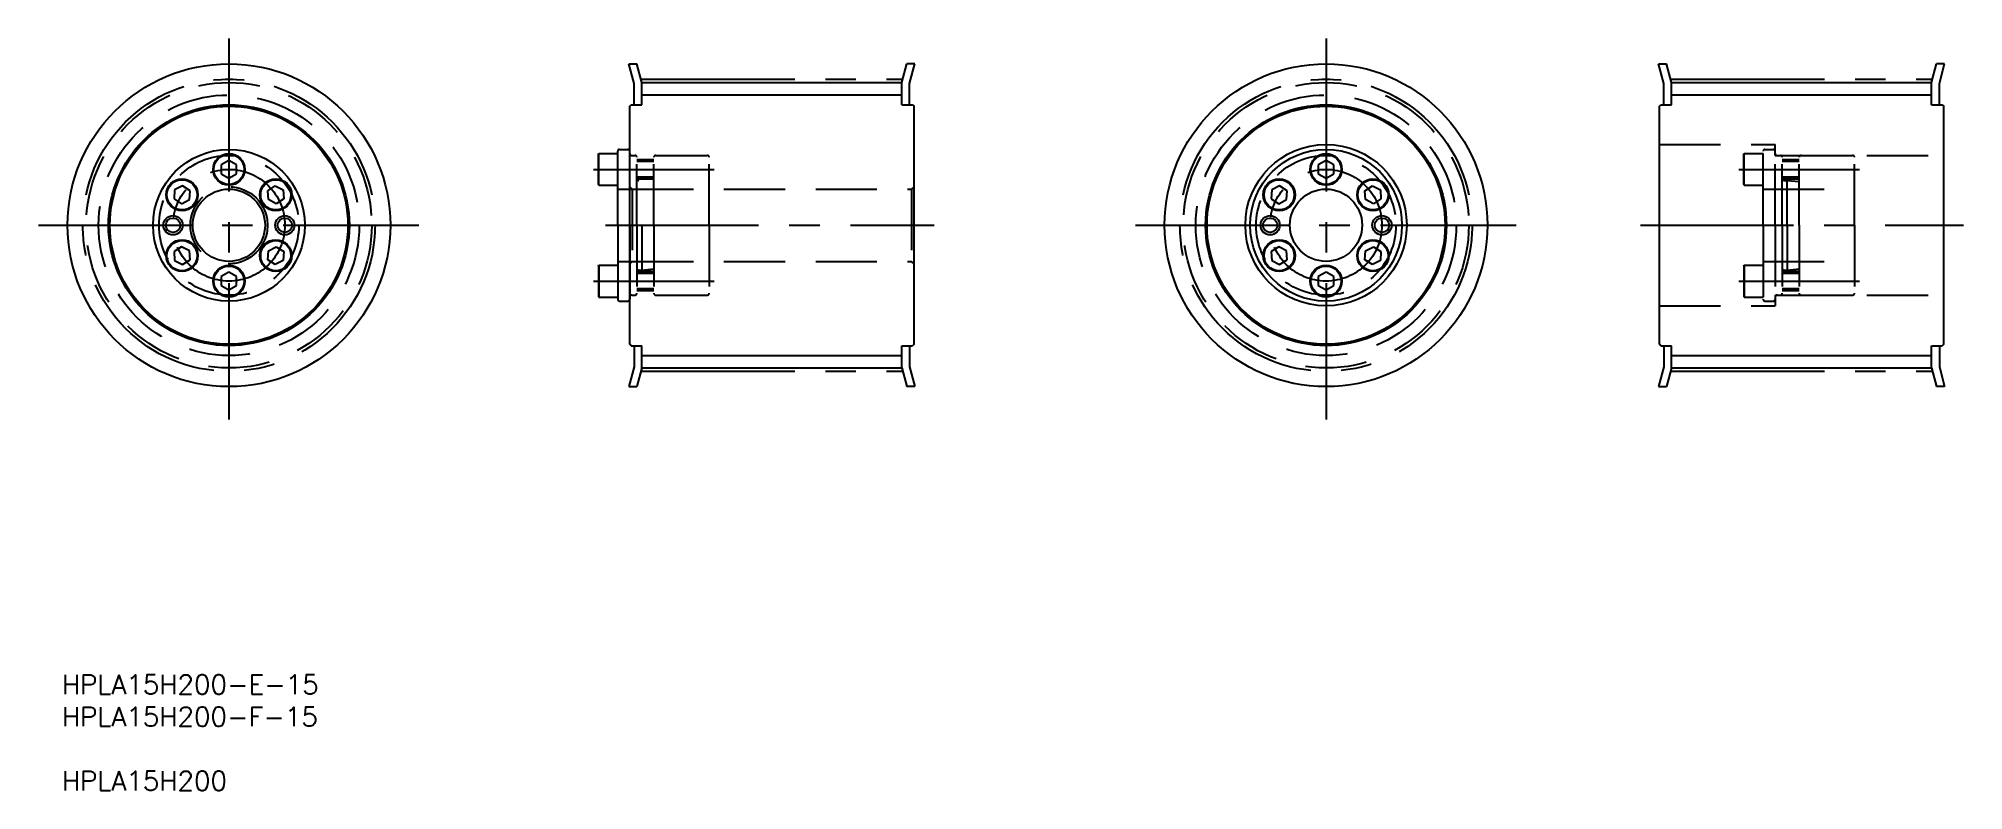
# Model space of a CAD drawing. Extents: x 10 to 410, y -15 to 141.
import ezdxf

# ---------------------------------------------------------------- set-up
doc = ezdxf.new("R2010")
doc.units = 0
doc.linetypes.add('CENTER', pattern=[50.8, 31.75, -6.35, 6.35, -6.35])
doc.linetypes.add('DASHED', pattern=[19.05, 12.7, -6.35])
doc.layers.get('0').update_dxf_attribs({"linetype": 'CONTINUOUS'})
doc.layers.add('CENTER', color=1, linetype='CENTER')
doc.styles.add('MISUMI', font='txt.shx')

# ---------------------------------------------------------------- blocks, each defined once
blk = doc.blocks.new('*U5')
at = {"color": 7, "linetype": 'CONTINUOUS', "style": 'MISUMI'}
for s, p in [('HPLA15H200-E-15', (15.05, 4.8)), ('HPLA15H200-F-15', (15.05, -1.87)), ('HPLA15H200', (15.05, -15.2))]:
    blk.add_text(s, height=4, dxfattribs=at).set_placement(p)

msp = doc.modelspace()

# ---------------------------------------------------------------- linework, layer by layer
at = {"color": 7, "linetype": 'CONTINUOUS'}
for p, q in [((132.73, 135.64), (134.39, 135.64)), ((133.82, 131.57), (132.73, 135.64)), ((135.42, 131.78), (134.39, 135.64)), ((189.42, 131.78), (190.46, 135.64)), ((192.12, 135.64), (190.46, 135.64)), ((191.02, 131.57), (192.12, 135.64)), ((346.44, 135.64), (348.1, 135.64)), ((347.54, 131.57), (346.44, 135.64)), ((349.14, 131.78), (348.1, 135.64)), ((403.14, 131.78), (404.17, 135.64)), ((405.83, 135.64), (404.17, 135.64)), ((404.74, 131.57), (405.83, 135.64)), ((133.82, 127.14), (133.82, 131.57)), ((135.42, 131.78), (189.42, 131.78)), ((135.42, 127.14), (135.42, 131.78)), ((189.42, 127.14), (189.42, 131.78)), ((191.02, 127.14), (191.02, 131.57)), ((347.54, 127.14), (347.54, 131.57)), ((349.14, 131.78), (403.14, 131.78)), ((349.14, 127.14), (349.14, 131.78)), ((403.14, 127.14), (403.14, 131.78)), ((404.74, 127.14), (404.74, 131.57)), ((132.92, 126.84), (133.22, 127.14)), ((132.92, 77.44), (132.92, 126.84)), ((133.22, 127.14), (135.42, 127.14)), ((189.42, 127.14), (191.62, 127.14)), ((191.62, 127.14), (191.92, 126.84)), ((191.92, 77.44), (191.92, 126.84)), ((191.92, 124.64), (191.92, 126.84)), ((346.64, 126.84), (346.94, 127.14)), ((346.64, 77.44), (346.64, 126.84)), ((346.94, 127.14), (349.14, 127.14)), ((403.14, 127.14), (405.34, 127.14)), ((405.34, 127.14), (405.64, 126.84)), ((405.64, 77.44), (405.64, 126.84)), ((405.64, 124.64), (405.64, 126.84)), ((126.42, 116.88), (126.52, 117.04)), ((126.42, 110.61), (126.42, 116.88)), ((126.52, 110.44), (126.52, 117.04)), ((126.52, 117.04), (130.42, 117.04)), ((130.42, 102.14), (130.42, 117.49)), ((130.42, 110.44), (130.42, 117.04)), ((130.82, 117.89), (132.52, 117.89)), ((132.92, 102.14), (132.92, 117.49)), ((49.73, 115.59), (48.13, 114.67)), ((48.13, 114.67), (48.13, 112.82)), ((48.13, 112.82), (49.73, 111.9)), ((51.33, 114.67), (49.73, 115.59)), ((49.73, 111.9), (51.33, 112.82)), ((50.53, 115.13), (50.53, 115.13)), ((50.93, 114.9), (50.93, 114.9)), ((51.33, 112.82), (51.33, 114.67)), ((130.42, 111.74), (130.42, 115.74)), ((277.44, 115.59), (275.84, 114.67)), ((275.84, 114.67), (275.84, 112.82)), ((275.84, 112.82), (277.44, 111.9)), ((279.04, 114.67), (277.44, 115.59)), ((277.44, 111.9), (279.04, 112.82)), ((278.24, 115.13), (278.24, 115.13)), ((278.64, 114.9), (278.64, 114.9)), ((279.04, 112.82), (279.04, 114.67)), ((38.45, 109.47), (38.35, 107.62)), ((40.1, 110.31), (38.45, 109.47)), ((41.65, 109.3), (40.1, 110.31)), ((41.55, 107.46), (41.65, 109.3)), ((57.81, 109.3), (59.36, 110.31)), ((57.91, 107.46), (57.81, 109.3)), ((59.36, 110.31), (61.01, 109.47)), ((61.01, 109.47), (61.1, 107.62)), ((126.42, 110.61), (126.52, 110.44)), ((126.52, 110.44), (130.42, 110.44)), ((266.16, 109.47), (266.06, 107.62)), ((267.81, 110.31), (266.16, 109.47)), ((269.36, 109.3), (267.81, 110.31)), ((269.26, 107.46), (269.36, 109.3)), ((285.52, 109.3), (287.07, 110.31)), ((285.62, 107.46), (285.52, 109.3)), ((287.07, 110.31), (288.72, 109.47)), ((288.72, 109.47), (288.81, 107.62)), ((38.35, 107.62), (39.9, 106.62)), ((39.9, 106.62), (41.55, 107.46)), ((59.55, 106.62), (57.91, 107.46)), ((61.1, 107.62), (59.55, 106.62)), ((266.06, 107.62), (267.61, 106.62)), ((267.61, 106.62), (269.26, 107.46)), ((287.26, 106.62), (285.62, 107.46)), ((288.81, 107.62), (287.26, 106.62)), ((130.42, 102.14), (130.42, 86.79)), ((132.92, 102.14), (132.92, 86.79)), ((39.9, 97.67), (38.35, 96.67)), ((38.35, 96.67), (38.45, 94.82)), ((41.55, 96.83), (39.9, 97.67)), ((41.65, 94.99), (41.55, 96.83)), ((57.81, 94.99), (57.91, 96.83)), ((57.91, 96.83), (59.55, 97.67)), ((59.55, 97.67), (61.1, 96.67)), ((61.1, 96.67), (61.01, 94.82)), ((267.61, 97.67), (266.06, 96.67)), ((266.06, 96.67), (266.16, 94.82)), ((269.26, 96.83), (267.61, 97.67)), ((269.36, 94.99), (269.26, 96.83)), ((285.52, 94.99), (285.62, 96.83)), ((285.62, 96.83), (287.26, 97.67)), ((287.26, 97.67), (288.81, 96.67)), ((288.81, 96.67), (288.72, 94.82)), ((38.45, 94.82), (40.1, 93.98)), ((40.1, 93.98), (41.65, 94.99)), ((49.73, 92.39), (48.13, 91.47)), ((51.33, 91.47), (49.73, 92.39)), ((59.36, 93.98), (57.81, 94.99)), ((61.01, 94.82), (59.36, 93.98)), ((126.42, 93.68), (126.52, 93.84)), ((126.42, 93.68), (126.42, 87.41)), ((126.52, 93.84), (130.42, 93.84)), ((126.52, 93.84), (126.52, 87.24)), ((130.42, 93.84), (130.42, 87.24)), ((130.42, 92.54), (130.42, 88.54)), ((266.16, 94.82), (267.81, 93.98)), ((267.81, 93.98), (269.36, 94.99)), ((277.44, 92.39), (275.84, 91.47)), ((279.04, 91.47), (277.44, 92.39)), ((287.07, 93.98), (285.52, 94.99)), ((288.72, 94.82), (287.07, 93.98)), ((48.13, 91.47), (48.13, 89.62)), ((48.13, 89.62), (49.73, 88.7)), ((49.73, 88.7), (51.33, 89.62)), ((51.33, 89.62), (51.33, 91.47)), ((275.84, 91.47), (275.84, 89.62)), ((275.84, 89.62), (277.44, 88.7)), ((277.44, 88.7), (279.04, 89.62)), ((279.04, 89.62), (279.04, 91.47)), ((126.42, 87.41), (126.52, 87.24)), ((126.52, 87.24), (130.42, 87.24)), ((130.82, 86.39), (132.52, 86.39)), ((133.22, 77.14), (132.92, 77.44)), ((133.22, 77.14), (135.42, 77.14)), ((133.82, 77.14), (133.82, 72.72)), ((135.42, 72.51), (135.42, 77.14)), ((189.42, 72.51), (189.42, 77.14)), ((189.42, 77.14), (191.62, 77.14)), ((191.02, 77.14), (191.02, 72.72)), ((191.92, 77.44), (191.62, 77.14)), ((191.92, 77.44), (191.92, 79.64)), ((346.94, 77.14), (346.64, 77.44)), ((346.94, 77.14), (349.14, 77.14)), ((347.54, 77.14), (347.54, 72.72)), ((349.14, 72.51), (349.14, 77.14)), ((403.14, 72.51), (403.14, 77.14)), ((403.14, 77.14), (405.34, 77.14)), ((404.74, 77.14), (404.74, 72.72)), ((405.64, 77.44), (405.34, 77.14)), ((405.64, 77.44), (405.64, 79.64)), ((133.82, 72.72), (132.73, 68.64)), ((135.42, 72.51), (134.39, 68.64)), ((135.42, 72.51), (189.42, 72.51)), ((189.42, 72.51), (190.46, 68.64)), ((191.02, 72.72), (192.12, 68.64)), ((347.54, 72.72), (346.44, 68.64)), ((349.14, 72.51), (348.1, 68.64)), ((349.14, 72.51), (403.14, 72.51)), ((403.14, 72.51), (404.17, 68.64)), ((404.74, 72.72), (405.83, 68.64)), ((132.73, 68.64), (134.39, 68.64)), ((192.12, 68.64), (190.46, 68.64)), ((346.44, 68.64), (348.1, 68.64)), ((405.83, 68.64), (404.17, 68.64))]:
    msp.add_line(p, q, dxfattribs=at)
at = {"color": 3, "linetype": 'CONTINUOUS'}
for p, q in [((135.42, 129.19), (189.42, 129.19)), ((349.14, 129.19), (403.14, 129.19)), ((135.42, 75.1), (189.42, 75.1)), ((349.14, 75.1), (403.14, 75.1))]:
    msp.add_line(p, q, dxfattribs=at)
at = {"color": 3, "linetype": 'DASHED'}
for p, q in [((133.33, 116.64), (134.02, 116.64)), ((134.42, 102.14), (134.42, 116.24)), ((137.92, 102.14), (137.92, 116.24)), ((138.32, 116.64), (149.02, 116.64)), ((149.42, 102.14), (149.42, 116.24)), ((346.64, 118.89), (370.64, 118.89)), ((364.14, 116.88), (364.23, 117.04)), ((364.14, 110.61), (364.14, 116.88)), ((364.23, 110.44), (364.23, 117.04)), ((364.23, 117.04), (368.14, 117.04)), ((368.14, 102.14), (368.14, 117.49)), ((368.14, 110.44), (368.14, 117.04)), ((368.54, 117.89), (370.24, 117.89)), ((370.64, 116.64), (370.64, 118.89)), ((370.64, 102.14), (370.64, 117.49)), ((370.64, 116.64), (405.64, 116.64)), ((371.05, 116.64), (371.74, 116.64)), ((372.14, 102.14), (372.14, 116.24)), ((375.64, 102.14), (375.64, 116.24)), ((376.04, 116.64), (386.74, 116.64)), ((387.14, 102.14), (387.14, 116.24)), ((137.92, 115.74), (134.42, 115.74)), ((137.92, 115.34), (134.42, 115.34)), ((137.92, 112.14), (134.42, 112.14)), ((368.14, 111.74), (368.14, 115.74)), ((375.64, 115.74), (372.14, 115.74)), ((375.64, 115.34), (372.14, 115.34)), ((375.64, 112.14), (372.14, 112.14)), ((130.42, 109.64), (149.42, 109.64)), ((132.92, 110.14), (133.42, 109.64)), ((133.42, 109.64), (191.42, 109.64)), ((133.42, 109.64), (133.42, 94.64)), ((137.92, 111.74), (134.44, 111.74)), ((191.92, 110.14), (191.42, 109.64)), ((191.42, 109.64), (191.42, 94.64)), ((364.14, 110.61), (364.23, 110.44)), ((364.23, 110.44), (368.14, 110.44)), ((368.14, 109.64), (387.14, 109.64)), ((375.64, 111.74), (372.15, 111.74)), ((372.55, 111.44), (373.14, 111.44)), ((373.14, 111.44), (375.64, 111.19)), ((373.14, 102.14), (373.14, 111.44)), ((134.42, 102.14), (134.42, 88.04)), ((135.42, 102.14), (135.42, 92.84)), ((137.92, 102.14), (137.92, 88.04)), ((149.42, 102.14), (149.42, 88.04)), ((368.14, 102.14), (368.14, 86.79)), ((370.64, 102.14), (370.64, 86.79)), ((372.14, 102.14), (372.14, 88.04)), ((373.14, 102.14), (373.14, 92.84)), ((375.64, 102.14), (375.64, 88.04)), ((387.14, 102.14), (387.14, 88.04)), ((130.42, 94.64), (149.42, 94.64)), ((132.92, 94.14), (133.42, 94.64)), ((133.42, 94.64), (191.42, 94.64)), ((137.92, 92.14), (134.42, 92.14)), ((137.92, 92.54), (134.44, 92.54)), ((134.83, 92.84), (135.42, 92.84)), ((135.42, 92.84), (137.92, 93.09)), ((191.92, 94.14), (191.42, 94.64)), ((364.14, 93.68), (364.23, 93.84)), ((364.14, 93.68), (364.14, 87.41)), ((364.23, 93.84), (368.14, 93.84)), ((364.23, 93.84), (364.23, 87.24)), ((368.14, 94.64), (387.14, 94.64)), ((368.14, 93.84), (368.14, 87.24)), ((368.14, 92.54), (368.14, 88.54)), ((375.64, 92.14), (372.14, 92.14)), ((375.64, 92.54), (372.15, 92.54)), ((372.55, 92.84), (373.14, 92.84)), ((373.14, 92.84), (375.64, 93.09)), ((137.92, 88.94), (134.42, 88.94)), ((137.92, 88.54), (134.42, 88.54)), ((375.64, 88.94), (372.14, 88.94)), ((375.64, 88.54), (372.14, 88.54)), ((133.33, 87.64), (134.02, 87.64)), ((138.32, 87.64), (149.02, 87.64)), ((346.64, 85.39), (370.64, 85.39)), ((364.14, 87.41), (364.23, 87.24)), ((364.23, 87.24), (368.14, 87.24)), ((368.54, 86.39), (370.24, 86.39)), ((370.64, 87.64), (370.64, 85.39)), ((370.64, 87.64), (405.64, 87.64)), ((371.05, 87.64), (371.74, 87.64)), ((376.04, 87.64), (386.74, 87.64))]:
    msp.add_line(p, q, dxfattribs=at)
at = {"color": 7, "linetype": 'CONTINUOUS'}
for centre, radius in [((49.73, 102.14), 33.5), ((277.44, 102.14), 33.5), ((49.73, 102.14), 25), ((49.73, 102.14), 24.7), ((277.44, 102.14), 25), ((277.44, 102.14), 24.7), ((49.73, 102.14), 15.75), ((49.73, 113.74), 3.3), ((49.73, 113.74), 3.14), ((277.44, 102.14), 16.75), ((277.44, 102.14), 15.75), ((277.44, 113.74), 3.3), ((277.44, 113.74), 3.14), ((40, 108.46), 3.3), ((40, 108.46), 3.14), ((49.73, 102.14), 7.5), ((59.46, 108.46), 3.3), ((59.46, 108.46), 3.14), ((267.71, 108.46), 3.3), ((267.71, 108.46), 3.14), ((277.44, 102.14), 7.5), ((287.17, 108.46), 3.3), ((287.17, 108.46), 3.14), ((265.84, 102.14), 2), ((289.04, 102.14), 2), ((38.13, 102.14), 1.5), ((61.33, 102.14), 1.5), ((265.84, 102.14), 1.5), ((289.04, 102.14), 1.5), ((40, 95.83), 3.3), ((40, 95.83), 3.14), ((59.46, 95.83), 3.3), ((59.46, 95.83), 3.14), ((267.71, 95.83), 3.3), ((267.71, 95.83), 3.14), ((287.17, 95.83), 3.3), ((287.17, 95.83), 3.14), ((49.73, 90.54), 3.3), ((49.73, 90.54), 3.14), ((277.44, 90.54), 3.3), ((277.44, 90.54), 3.14)]:
    msp.add_circle(centre, radius, dxfattribs=at)
at = {"color": 3, "linetype": 'DASHED'}
for centre, radius in [((49.73, 102.14), 29.63), ((49.73, 102.14), 27.04), ((277.44, 102.14), 29.63), ((277.44, 102.14), 27.04), ((49.73, 102.14), 14.5), ((277.44, 102.14), 14.5), ((49.73, 102.14), 8)]:
    msp.add_circle(centre, radius, dxfattribs=at)
at = {"color": 3}
for centre in [(38.13, 102.14), (61.33, 102.14)]:
    msp.add_circle(centre, 2, dxfattribs=at)
at = {"color": 7, "linetype": 'CONTINUOUS'}
for centre, start, end in [((130.82, 117.49), 90, 180), ((132.52, 117.49), 0, 90), ((130.82, 86.79), 180, 270), ((132.52, 86.79), 270, 0)]:
    msp.add_arc(centre, 0.4, start, end, dxfattribs=at)
at = {"color": 3, "linetype": 'DASHED'}
for centre, radius, start, end in [((133.33, 117.05), 0.41, 180, 270), ((134.02, 116.24), 0.4, 0, 90), ((138.32, 116.24), 0.4, 90, 180), ((149.02, 116.24), 0.4, 0, 90), ((368.54, 117.49), 0.4, 90, 180), ((370.24, 117.49), 0.4, 0, 90), ((371.05, 117.05), 0.41, 180, 270), ((371.74, 116.24), 0.4, 0, 90), ((376.04, 116.24), 0.4, 90, 180), ((386.74, 116.24), 0.4, 0, 90), ((134.83, 111.85), 0.41, 180, 270), ((372.55, 111.85), 0.41, 180, 270), ((134.83, 92.43), 0.41, 90, 180), ((372.55, 92.43), 0.41, 90, 180), ((134.02, 88.04), 0.4, 270, 0), ((138.32, 88.04), 0.4, 180, 270), ((149.02, 88.04), 0.4, 270, 0), ((371.74, 88.04), 0.4, 270, 0), ((376.04, 88.04), 0.4, 180, 270), ((386.74, 88.04), 0.4, 270, 0), ((133.33, 87.23), 0.41, 90, 180), ((368.54, 86.79), 0.4, 180, 270), ((370.24, 86.79), 0.4, 270, 0), ((371.05, 87.23), 0.41, 90, 180)]:
    msp.add_arc(centre, radius, start, end, dxfattribs=at)
at = {"layer": 'CENTER', "color": 1, "linetype": 'CENTER'}
for p, q in [((49.73, 140.91), (49.73, 61.79)), ((277.44, 140.91), (277.44, 61.79)), ((135.42, 132.46), (189.42, 132.46)), ((349.14, 132.46), (403.14, 132.46)), ((125.42, 113.74), (150.42, 113.74)), ((363.14, 113.74), (388.14, 113.74)), ((10.2, 102.14), (89.16, 102.14)), ((127.92, 102.14), (196.1, 102.14)), ((237.92, 102.14), (316.87, 102.14)), ((342.71, 102.14), (409.75, 102.14)), ((125.42, 90.54), (150.42, 90.54)), ((363.14, 90.54), (388.14, 90.54)), ((135.42, 71.82), (189.42, 71.82)), ((349.14, 71.82), (403.14, 71.82))]:
    msp.add_line(p, q, dxfattribs=at)
for centre, radius in [((49.73, 102.14), 30.32), ((277.44, 102.14), 30.32), ((49.73, 102.14), 11.6), ((277.44, 102.14), 11.6)]:
    msp.add_circle(centre, radius, dxfattribs=at)

# ---------------------------------------------------------------- block references
at = {"color": 7, "linetype": 'CONTINUOUS'}
msp.add_blockref('*U5', (0, 0), dxfattribs=at)

doc.saveas('drawing.dxf')
